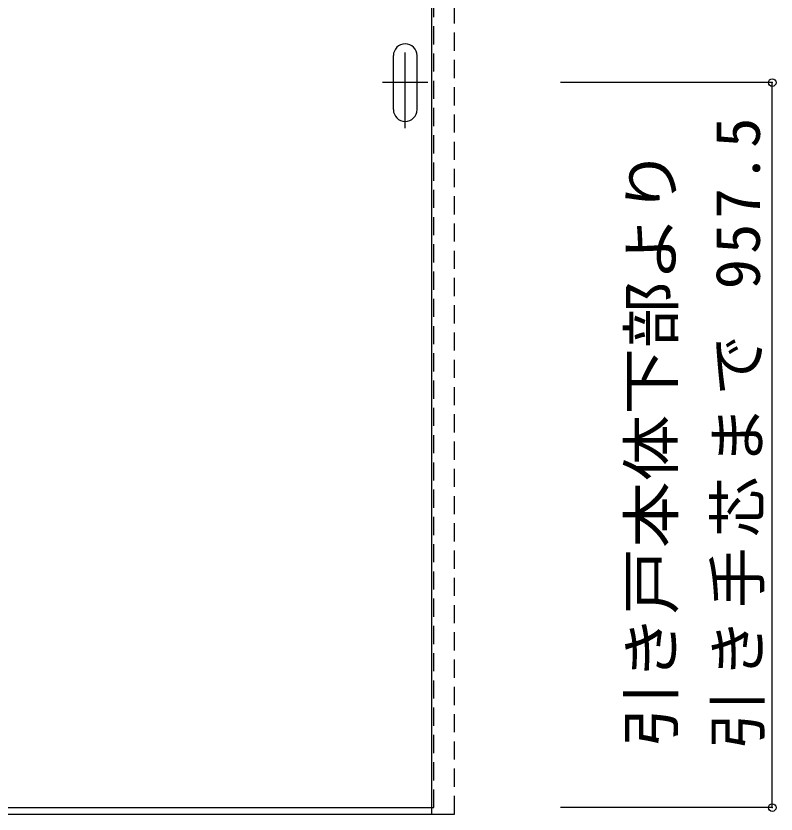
# Model space of a CAD drawing. Units: millimetres on the paper, with parts at other scales. Extents: x -197 to 362, y -138 to 137.
# Drawn here: x -82 to -31.8, y -102.3 to -49.6 of the extents above; entities that cross this region are included whole.
import ezdxf
from ezdxf.enums import TextEntityAlignment as Align

# ---------------------------------------------------------------- set-up
doc = ezdxf.new("R2010")
doc.units = ezdxf.units.MM
doc.header["$PDMODE"] = 32
doc.header["$PDSIZE"] = 0.5
doc.linetypes.add('CHAIN1', pattern=[8, 5, -1, 1, -1])
doc.linetypes.add('DASHED1', pattern=[1.8, 1.2, -0.6])
for name, color, linetype in [('4-4_枠', 4, 'DASHED1'), ('4-6_扉', 4, 'DASHED1'), ('4-7_金物', 7, 'Continuous'), ('4-B_ﾊｯﾁ', 7, 'Continuous')]:
    doc.layers.add(name, color=color, linetype=linetype)
doc.styles.add('ＭＳ ゴシック', font='')
doc.styles.get('ＭＳ ゴシック').set_extended_font_data('MS Gothic')

msp = doc.modelspace()

# ---------------------------------------------------------------- linework, layer by layer
at = {"layer": '4-4_枠'}
msp.add_line((-53.068, -102.325), (-53.068, -0.55), dxfattribs=at)
at = {"layer": '4-4_枠', "color": 3, "linetype": 'Continuous'}
for p, q in [((-54.568, -102.325), (-54.568, -2.05)), ((-135.268, -102.325), (-53.068, -102.325))]:
    msp.add_line(p, q, dxfattribs=at)
at = {"layer": '4-6_扉'}
for p, q in [((-54.418, -101.9), (-54.418, -2.75)), ((-54.568, -101.9), (-54.418, -101.9))]:
    msp.add_line(p, q, dxfattribs=at)
at = {"layer": '4-6_扉', "color": 7, "linetype": 'Continuous'}
msp.add_line((-93.418, -101.9), (-54.568, -101.9), dxfattribs=at)
at = {"layer": '4-7_金物', "linetype": 'CHAIN1'}
for p, q in [((-56.318, -57.025), (-56.318, -51.025)), ((-54.818, -54.025), (-57.818, -54.025))]:
    msp.add_line(p, q, dxfattribs=at)
at = {"layer": '4-7_金物'}
for p, q in [((-57.098, -55.808), (-57.098, -52.243)), ((-55.538, -55.808), (-55.538, -52.243))]:
    msp.add_line(p, q, dxfattribs=at)
for centre, start, end in [((-56.318, -52.243), 0, 180), ((-56.318, -55.808), 180, 0)]:
    msp.add_arc(centre, 0.78, start, end, dxfattribs=at)
at = {"layer": '4-B_ﾊｯﾁ', "color": 4}
for p, q in [((-32.068, -54.025), (-46.068, -54.025)), ((-32.068, -101.9), (-32.068, -54.025)), ((-32.068, -101.9), (-46.068, -101.9))]:
    msp.add_line(p, q, dxfattribs=at)
at = {"layer": '4-B_ﾊｯﾁ'}
for p in [(-32.068, -54.025), (-32.068, -101.9)]:
    msp.add_point(p, dxfattribs=at)

# ---------------------------------------------------------------- texts
at = {"layer": '4-B_ﾊｯﾁ', "style": 'ＭＳ ゴシック', "width": 1.1}
msp.add_text('引き戸本体下部より', height=2.933, rotation=90, dxfattribs=at).set_placement((-37.723, -97.963), align=Align.BOTTOM_LEFT)
at = {"layer": '4-B_ﾊｯﾁ', "insert": (-32.568, -98.088), "char_height": 2.933, "attachment_point": 7, "rotation": 90, "style": 'ＭＳ ゴシック'}
msp.add_mtext('\\T1.17;引き手芯まで\\~957.5', dxfattribs=at)

doc.saveas('drawing.dxf')
